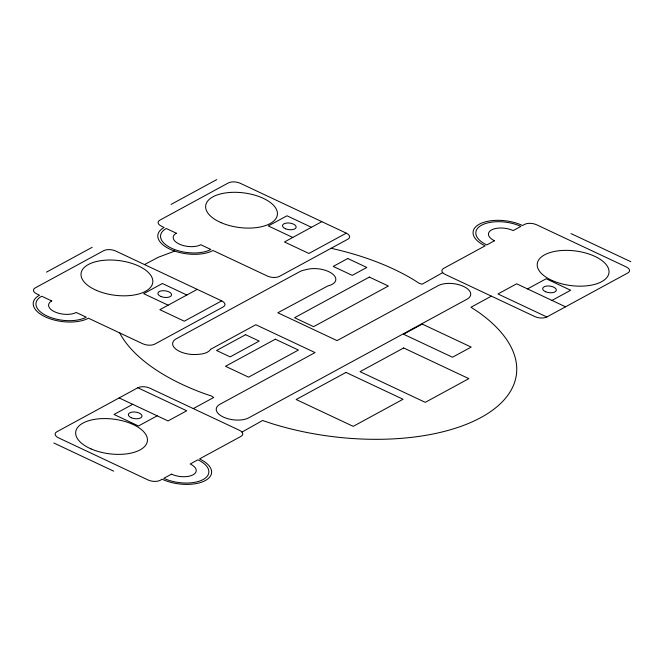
<?xml version="1.0" encoding="UTF-8"?>
<svg xmlns="http://www.w3.org/2000/svg" width="664" height="664" viewBox="0 0 664 664"><rect width="100%" height="100%" fill="white"/><g stroke="black" fill="none" stroke-linecap="round" stroke-linejoin="round"><path stroke-width="1" d="M144.511 264.579L158.173 257.317L174.732 251.083L173.943 250.818M46.455 272.149L92.147 247.315M171.063 204.421L216.754 179.595M197.225 289.371L159.841 309.69L184.293 321.193L221.676 300.875A8.599 4.158 7.2 0 1 223.278 306.892L154.745 344.143A8.599 4.158 7.2 0 1 142.76 343.769L88.42 318.205A30.967 14.965 7.2 0 1 45.276 316.861A30.967 14.965 7.2 0 1 39.516 295.206L36.802 293.928A8.599 4.158 7.2 0 1 35.2 287.91L103.733 250.66A8.599 4.158 7.2 0 1 115.719 251.033L221.676 300.875M321.832 221.651L284.449 241.97L308.901 253.465L346.284 233.155A8.599 4.158 7.2 0 1 347.886 239.173L279.353 276.415A8.599 4.158 7.2 0 1 267.368 276.041L213.028 250.486A30.967 14.965 7.2 0 1 169.884 249.141A30.967 14.965 7.2 0 1 164.124 227.478L161.41 226.2A8.599 4.158 7.2 0 1 159.808 220.182L228.341 182.94A8.599 4.158 7.2 0 1 240.327 183.314L346.284 233.155M137.822 387.768L56.83 431.791A8.599 4.158 7.2 0 0 58.432 437.8L148.089 479.981A8.599 4.158 7.2 0 0 160.074 480.354L162.149 479.225A30.967 14.965 7.2 0 0 205.292 480.562A30.967 14.965 7.2 0 0 199.532 458.907L241.065 436.331A8.599 4.158 7.2 0 0 239.472 430.314L149.807 388.141A8.599 4.158 7.2 0 0 137.822 387.768L186.733 410.775L168.042 420.926L119.13 397.927M132.717 404.318L114.025 414.477L138.477 425.973L157.169 415.822M193.282 408.592L213.7 397.495L211.393 395.993L205.068 393.86A175.47 84.801 7.2 0 1 120.865 335.071L119.827 332.979M491.401 296.144L470.983 307.241L477.673 311.607A175.47 84.801 7.2 0 1 480.902 417.548A175.47 84.801 7.2 0 1 271.701 423.557L262.604 420.495L241.987 432.073M527.506 288.915L546.198 278.755L570.65 290.259L551.958 300.418M546.854 316.969L627.845 272.945A8.599 4.158 7.2 0 0 626.252 266.928L536.587 224.756A8.599 4.158 7.2 0 0 524.601 224.382L522.526 225.511A30.967 14.965 7.2 0 0 479.383 224.166A30.967 14.965 7.2 0 0 485.143 245.829L443.61 268.405A8.599 4.158 7.2 0 0 445.212 274.423L534.869 316.595A8.599 4.158 7.2 0 0 546.854 316.969L497.95 293.961L516.642 283.802L565.545 306.809M331.054 248.319L332.83 248.685A175.47 84.801 7.2 0 1 414.286 280.15L418.951 283.188L422.08 284.242L442.697 272.663M571.023 233.587L630.8 261.699M311.449 227.296L286.997 215.792L268.306 225.951L292.758 237.455M186.841 295.015L162.389 283.511L143.698 293.671L168.15 305.174M53.875 443.029L113.652 471.149M210.604 349.305L210.596 349.33A18.235 8.815 7.2 0 1 198.893 354.294A43.6 21.074 7.2 0 1 194.843 354.526A18.235 8.815 7.2 0 1 175.52 348.832A18.235 8.815 7.2 0 1 176.35 338.723L299.713 271.676A18.235 8.815 7.2 0 1 303.979 270.123L307.565 269.285A18.235 8.815 7.2 0 1 332.73 274.099A18.235 8.815 7.2 0 1 327.833 285.935L277.834 312.761L337.063 340.624L438.207 285.653A18.235 8.815 7.2 0 1 463.588 286.433A18.235 8.815 7.2 0 1 467.041 299.182L248.751 417.83A18.235 8.815 7.2 0 1 223.345 417.042A18.235 8.815 7.2 0 1 219.95 404.285L315.051 352.584L255.823 324.729L210.604 349.305M347.77 258.512L333.237 266.413L352.252 275.361L366.794 267.459L347.77 258.512M245.622 334.689L216.547 350.492L230.126 356.883L259.201 341.08L245.622 334.689M369.35 277.087L294.584 317.716L313.607 326.663L388.365 286.035L369.35 277.087M275.344 339.196L225.494 366.287L248.593 377.152L298.435 350.061L275.344 339.196M494.489 240.75L486.812 244.925A28.212 13.637 7.2 0 1 481.558 225.196A28.212 13.637 7.2 0 1 520.866 226.416L513.181 230.591A15.479 7.478 7.2 0 0 491.609 229.918A15.479 7.478 7.2 0 0 494.489 240.75M422.262 324.082L403.571 334.241L452.474 357.24L471.166 347.089L422.262 324.082M345.986 372.421L296.136 399.512L353.198 426.354L403.04 399.263L345.986 372.421M171.495 474.146L163.809 478.321A28.212 13.637 7.2 0 0 203.118 479.541A28.212 13.637 7.2 0 0 197.872 459.812L190.186 463.987A15.479 7.478 7.2 0 1 193.066 474.818A15.479 7.478 7.2 0 1 171.495 474.146M403.654 347.969L360.046 371.666L425.25 402.342L468.859 378.638L403.654 347.969M176.35 233.23L166.299 228.499A28.212 13.637 7.2 0 0 171.544 248.236A28.212 13.637 7.2 0 0 210.853 249.465L200.802 244.734A15.479 7.478 7.2 0 1 179.23 244.061A15.479 7.478 7.2 0 1 176.35 233.23M51.742 300.95L41.691 296.227A28.212 13.637 7.2 0 0 46.936 315.956A28.212 13.637 7.2 0 0 86.245 317.184L76.194 312.453A15.479 7.478 7.2 0 1 54.622 311.781A15.479 7.478 7.2 0 1 51.742 300.95M545.708 291.786A6.881 3.328 7.2 0 0 556.324 290.234A6.881 3.328 7.2 0 0 546.455 286.076A6.881 3.328 7.2 0 0 545.708 291.786M552.581 280.689A36.122 17.455 7.2 0 0 608.896 273.211A36.122 17.455 7.2 0 0 557.885 250.884A36.122 17.455 7.2 0 0 552.581 280.689M131.397 417.789A6.881 3.328 7.2 0 0 142.013 416.245A6.881 3.328 7.2 0 0 132.144 412.078A6.881 3.328 7.2 0 0 131.397 417.789M91.018 448.897A36.122 17.455 7.2 0 0 147.333 441.427A36.122 17.455 7.2 0 0 96.321 419.1A36.122 17.455 7.2 0 0 91.018 448.897M285.545 228.789A6.881 3.328 7.2 0 0 296.161 227.237A6.881 3.328 7.2 0 0 286.3 223.079A6.881 3.328 7.2 0 0 285.545 228.789M220.996 222.623A36.122 17.455 7.2 0 0 277.311 215.153A36.122 17.455 7.2 0 0 226.299 192.826A36.122 17.455 7.2 0 0 220.996 222.623M160.937 296.509A6.881 3.328 7.2 0 0 171.553 294.957A6.881 3.328 7.2 0 0 161.692 290.799A6.881 3.328 7.2 0 0 160.937 296.509M96.388 290.351A36.122 17.455 7.2 0 0 152.703 282.872A36.122 17.455 7.2 0 0 101.692 260.545A36.122 17.455 7.2 0 0 96.388 290.351"/></g></svg>
